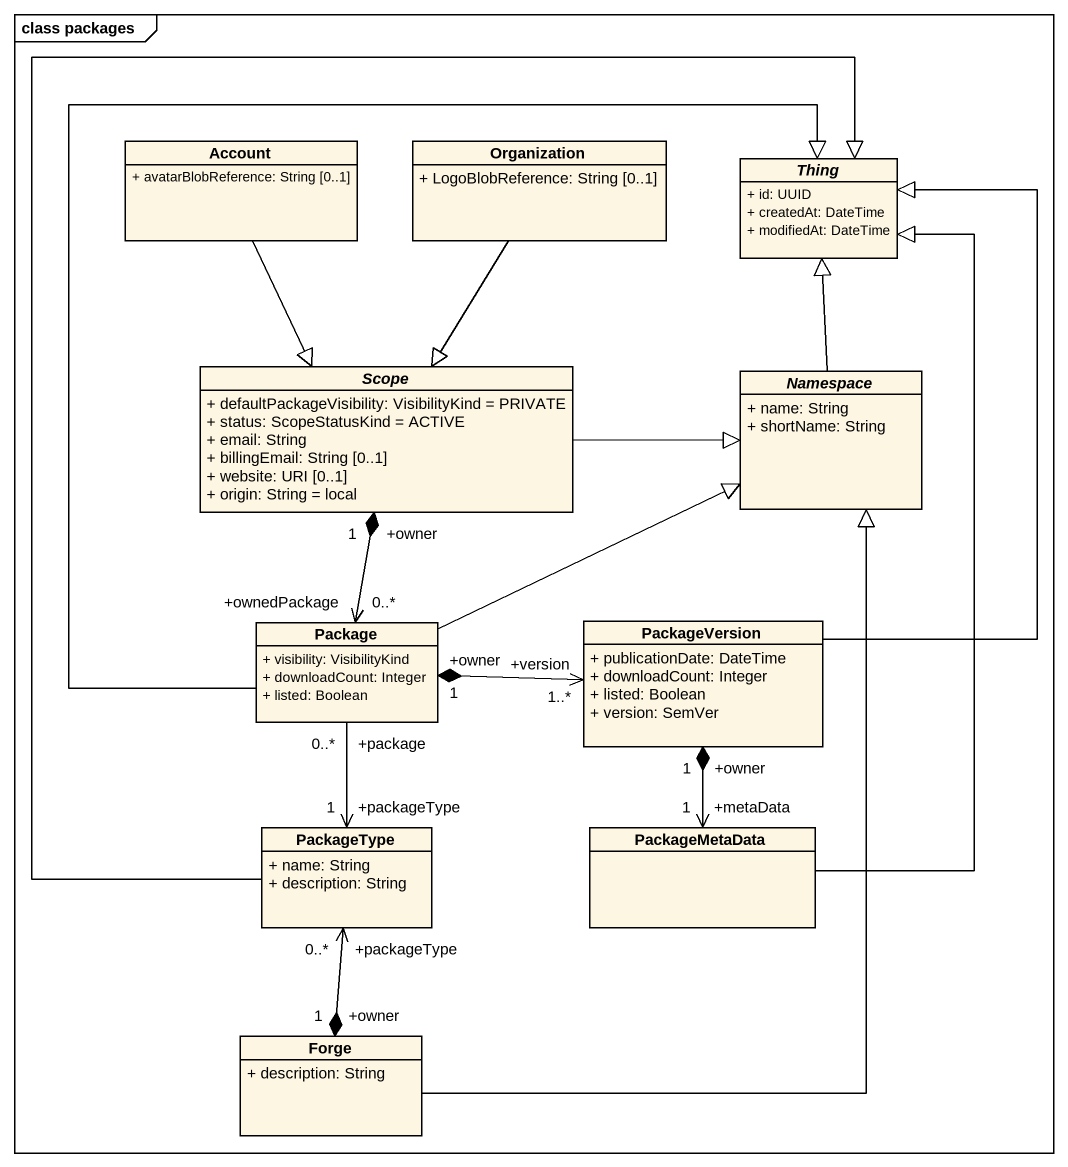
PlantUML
@startuml
mainframe class packages
hide circle
hide empty members
skinparam classAttributeIconSize 0
class Account {
  + avatarBlobReference: String [0..1]
}
class Organization {
  + LogoBlobReference: String [0..1]
}
abstract class Thing {
  + id: UUID
  + createdAt: DateTime
  + modifiedAt: DateTime
}
abstract class Scope {
  + defaultPackageVisibility: VisibilityKind = PRIVATE
  + status: ScopeStatusKind = ACTIVE
  + email: String
  + billingEmail: String [0..1]
  + website: URI [0..1]
  + origin: String = local
}
abstract class "Namespace" as Namespace_ {
  + name: String
  + shortName: String
}
class "Package" as Package_ {
  + visibility: VisibilityKind
  + downloadCount: Integer
  + listed: Boolean
}
class PackageVersion {
  + publicationDate: DateTime
  + downloadCount: Integer
  + listed: Boolean
  + version: SemVer
}
class PackageType {
  + name: String
  + description: String
}
class PackageMetaData
class Forge {
  + description: String
}
Account --|> Scope
Organization --|> Scope
Scope -right-|> Namespace_
Scope "+owner\n1" *--> "+ownedPackage\n0..*" Package_
Namespace_ -up-|> Thing
Package_ -up-|> Thing
Package_ -right-|> Namespace_
Package_ "+owner\n1" *-right-> "+version\n1..*" PackageVersion
Package_ "+package\n0..*" --> "+packageType\n1" PackageType
PackageVersion -up-|> Thing
PackageVersion "+owner\n1" *--> "+metaData\n1" PackageMetaData
PackageType -up-|> Thing
PackageMetaData -up-|> Thing
Forge -up-|> Namespace_
Forge "+owner\n1" *-up-> "+packageType\n0..*" PackageType
@enduml
